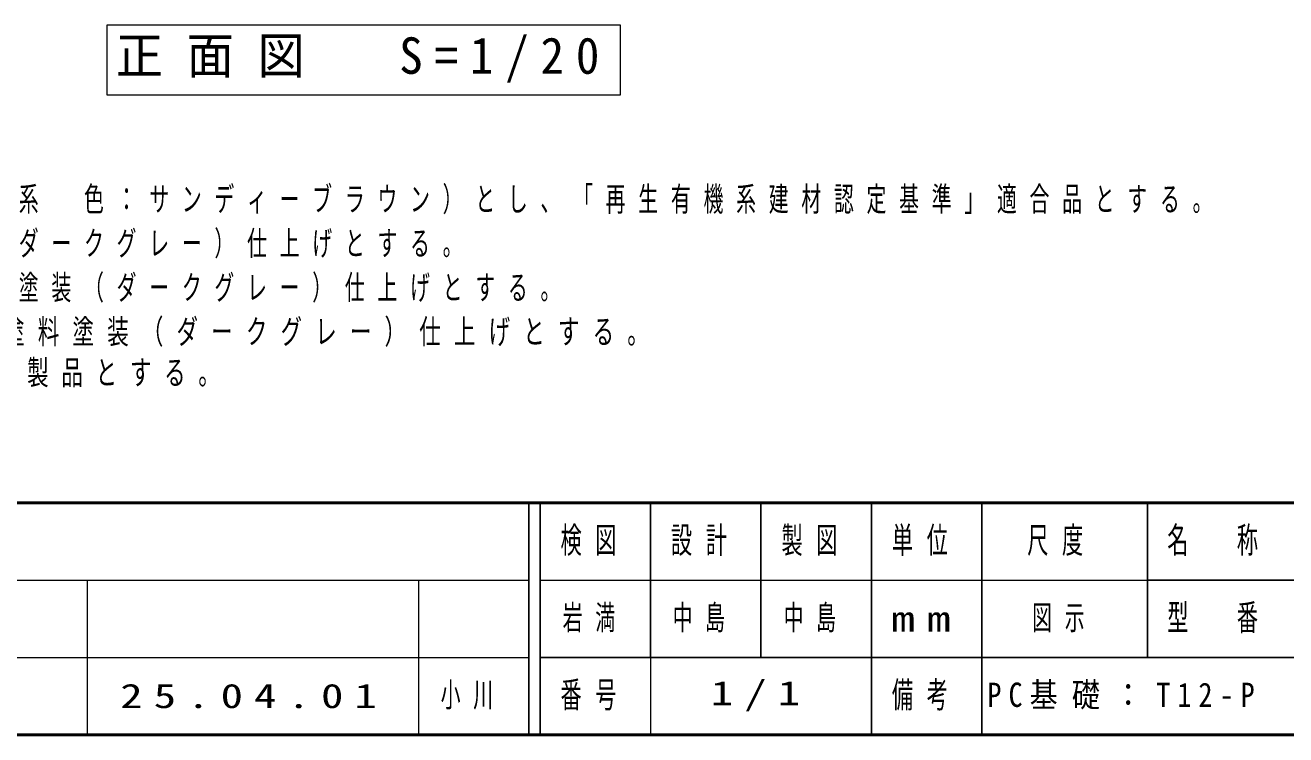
# Model space of a CAD drawing. Units: millimetres on the paper, scale 1:20. Extents: x -365 to 12, y -47 to 257.
# Drawn here: x -284.1 to -170, y 0 to 64.2 of the extents above; entities that cross this region are included whole.
import ezdxf

# ---------------------------------------------------------------- set-up
doc = ezdxf.new("R2010")
doc.units = ezdxf.units.MM
doc.layers.add('LY_1', color=7, linetype='Continuous', lineweight=25)
doc.layers.add('LY_2', color=7, linetype='Continuous', lineweight=13)
doc.styles.add('ＭＳ ゴシック', font='')
doc.styles.get('ＭＳ ゴシック').set_extended_font_data('MS Gothic')

msp = doc.modelspace()

# ---------------------------------------------------------------- linework, layer by layer
at = {"layer": 'LY_1', "lineweight": 13}
for p, q in [((-230.229, 64.236), (-276.729, 64.236)), ((-276.729, 64.236), (-276.729, 57.936)), ((-230.229, 57.936), (-230.229, 64.236)), ((-276.729, 57.936), (-230.229, 57.936))]:
    msp.add_line(p, q, dxfattribs=at)
at = {"layer": 'LY_2', "lineweight": 50}
for p, q in [((-365, 21), (0, 21)), ((-365, 0), (0, 0))]:
    msp.add_line(p, q, dxfattribs=at)
at = {"layer": 'LY_2', "color": 211, "lineweight": 25}
for p, q in [((-238.5, 21), (-238.5, 0)), ((-237.5, 21), (-237.5, 0)), ((-227.5, 21), (-227.5, 7)), ((-217.5, 21), (-217.5, 7)), ((-207.5, 21), (-207.5, 0)), ((-197.5, 21), (-197.5, 7)), ((-182.5, 21), (-182.5, 7)), ((-182.5, 14), (-70, 14)), ((-237.5, 7), (0, 7))]:
    msp.add_line(p, q, dxfattribs=at)
at = {"layer": 'LY_2'}
for p, q in [((-365, 14), (-238.5, 14)), ((-278.5, 14), (-278.5, 0)), ((-248.5, 14), (-248.5, 0)), ((-237.5, 14), (-182.5, 14)), ((-365, 7), (-238.5, 7)), ((-227.5, 7), (-227.5, 0))]:
    msp.add_line(p, q, dxfattribs=at)
at = {"layer": 'LY_2', "lineweight": 25}
msp.add_line((-197.5, 7), (-197.5, 0), dxfattribs=at)

# ---------------------------------------------------------------- texts
at = {"layer": 'LY_1', "style": 'ＭＳ ゴシック'}
for s, insert, char_height, attachment_point in [('\\T1.5;\\W0.95;正面図\u3000S=1/20', (-253.479, 61.086), 3.299, 5), ('\\T1.64;\\W0.6;合成木材は、木粉入り再生プラスチック（ポリプロピレン系\u3000色：サンディーブラウン）とし、「再生有機系建材認定基準」適合品とする。', (-361.422, 47.116), 2.199, 7), ('\\T1.64;\\W0.6;鋳鉄は、ＦＣ\u3000２００とし、ポリエステル樹脂粉体塗装（ダークグレー）仕上げとする。', (-361.422, 43.116), 2.199, 7), ('\\T1.64;\\W0.6;鋼材は、電気亜鉛メッキ処理の上、ポリエステル樹脂粉体塗装（ダークグレー）仕上げとする。', (-361.422, 39.116), 2.199, 7), ('\\T1.61;\\W0.65;肘掛けは、アルミ合金鋳物\u3000AC3Aとし、ウレタン樹脂塗料塗装（ダークグレー）仕上げとする。', (-361.422, 35.116), 2.199, 7), ('\\T1.59;\\W0.65;本製品は、(一社)日本公園施設業協会賠償責任保険加入製品とする。', (-361.422, 31.116), 2.199, 7), ('\\T1.64;\\W0.6;岩満', (-232.5, 10.5), 2.199, 5), ('\\T1.64;\\W0.6;中島', (-225.5, 10.5), 2.199, 4), ('\\T1.64;\\W0.6;中島', (-212.5, 10.5), 2.199, 5), ('\\T1.64;\\W0.6;図示', (-190, 10.5), 2.199, 5), ('\\T1.5;\\W1.35;25.04.01', (-275.5, 3.5), 2.199, 4), ('\\T1.64;\\W0.6;小川', (-246.5, 3.5), 2.199, 4), ('\\T1.5;\\W1.35;1/1', (-217.5, 3.5), 2.199, 5), ('\\T1.5;\\W0.85;PC基礎：T12-P\u3000肘掛け付', (-197, 3.5), 2.199, 4)]:
    msp.add_mtext(s, dxfattribs=dict(at, insert=insert, char_height=char_height, attachment_point=attachment_point))
at = {"layer": 'LY_2', "color": 4, "char_height": 2.346, "attachment_point": 5, "style": 'ＭＳ ゴシック'}
for s, insert in [('\\T1.64;\\W0.6;検図', (-232.5, 17.5)), ('\\T1.64;\\W0.6;設計', (-222.5, 17.5)), ('\\T1.64;\\W0.6;製図', (-212.5, 17.5)), ('\\T1.64;\\W0.6;単位', (-202.5, 17.5)), ('\\T1.64;\\W0.6;尺度', (-190.25, 17.5)), ('\\T1.64;\\W0.6;名\u3000称', (-176, 17.5)), ('\\T1.64;\\W0.6;型\u3000番', (-176, 10.5)), ('\\T1.5;\\W1.35;mm', (-202.5, 10.5)), ('\\T1.64;\\W0.6;番号', (-232.5, 3.5)), ('\\T1.64;\\W0.6;備考', (-202.5, 3.5))]:
    msp.add_mtext(s, dxfattribs=dict(at, insert=insert))

doc.saveas('drawing.dxf')
